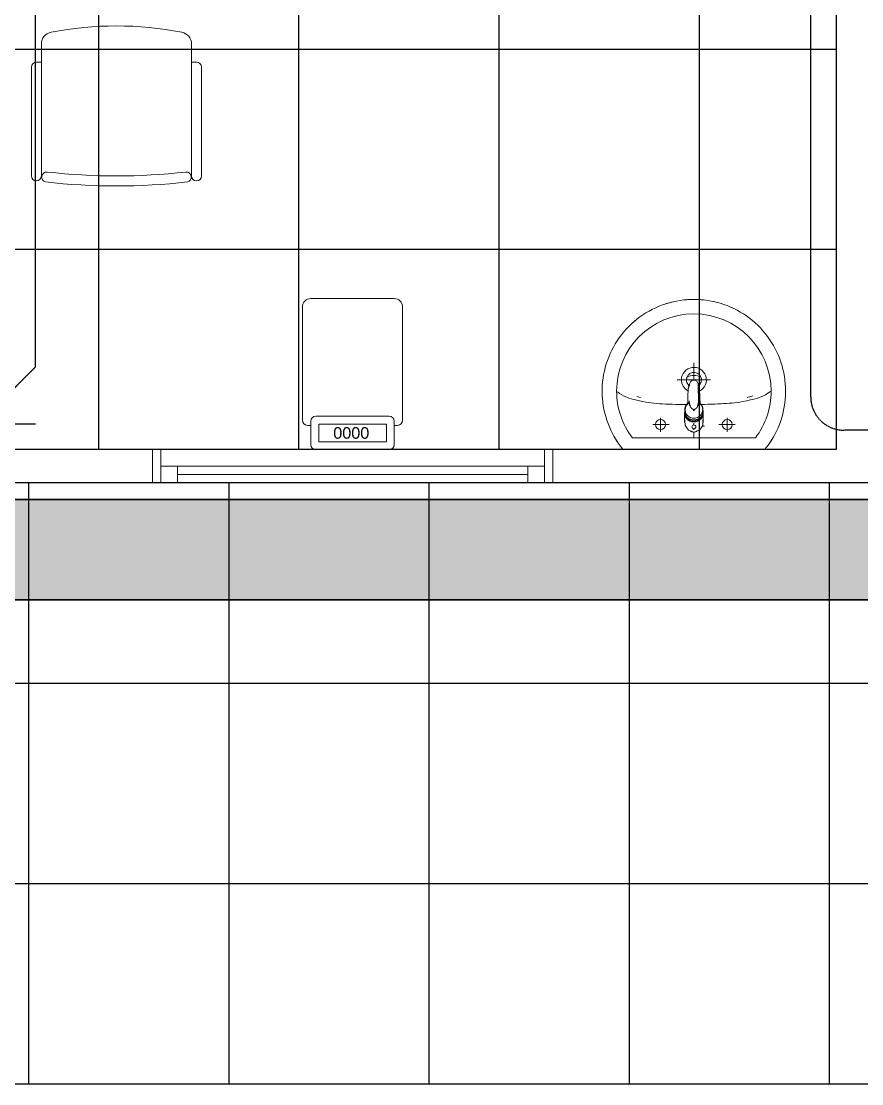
# Model space of a CAD drawing. Extents: x -178977 to 231842, y -29287 to 19916.
# Drawn here: x 16674 to 19193, y -2710 to 473 of the extents above; entities that cross this region are included whole.
import ezdxf
from ezdxf.enums import TextEntityAlignment as Align

# ---------------------------------------------------------------- set-up
doc = ezdxf.new("R2010")
doc.units = 0
doc.header["$LTSCALE"] = 0.25
doc.linetypes.add('DASHDOT', pattern=[25.4, 12.7, -6.35, 0, -6.35])
doc.linetypes.add('HIDDEN', pattern=[9.525, 6.35, -3.175])
for name, color, linetype, lineweight in [('01-First Floor-FUR$0$Aluminum', 251, 'Continuous', 5), ('01-First Floor-FUR$0$LOADING', 253, 'Continuous', 5), ('01-First Floor-FUR$0$P-SANR-FIXT', 6, 'Continuous', 18), ('01-First Floor-FUR$0$P-SANR-FIXT-1', 6, 'Continuous', 13), ('01-First Floor-FUR$0$Walls', 251, 'Continuous', 5), ('E-LITE-CLNG-CNDT', 6, 'DASHDOT', 35), ('E-LITE-EXIT-NUMB', 6, 'Continuous', 25), ('E-POWR-FLOR-CNDT', 6, 'HIDDEN', 25), ('E-POWR-WALL @ 100', 4, 'Continuous', 35), ('T-CABL-TRAY', 60, 'Continuous', 35)]:
    doc.layers.add(name, color=color, linetype=linetype, lineweight=lineweight)
doc.layers.add('01-First Floor-FUR$0$FALSE CEILING', color=251, linetype='Continuous')
doc.layers.add('01-First Floor-FUR$0$TME-NON MEDICAL FURNITURE', color=242, linetype='Continuous')
doc.styles.add('01-First Floor-FUR$0$Standard', font='arial.ttf')
doc.styles.add('DC_SIMPLEX', font='SIMPLEX.shx', dxfattribs={"width": 0.7})

# ---------------------------------------------------------------- blocks, each defined once
blk = doc.blocks.new('01-First Floor-FUR$0$FP_138-161_A_00_GFL_-0_080_Einreichung_Grundrisse_100')
at = {"layer": '01-First Floor-FUR$0$P-SANR-FIXT'}
blk.add_line((-0.0044, -0.0019), (-0.0045, -0.0021), dxfattribs=at)
at = {"layer": '01-First Floor-FUR$0$P-SANR-FIXT', "flags": 128}
blk.add_lwpolyline([(-0.0057, -0.0037), (-0.0058, -0.0039), (-0.006, -0.004)], dxfattribs=at)
blk = doc.blocks.new('01-First Floor-FUR$0$FP_139-161_A_00_GFL_-0_080_Einreichung_Grundrisse_100')
at = {"layer": '01-First Floor-FUR$0$P-SANR-FIXT'}
blk.add_line((0.0045, -0.0022), (0.0044, -0.002), dxfattribs=at)
at = {"layer": '01-First Floor-FUR$0$P-SANR-FIXT', "flags": 128}
blk.add_lwpolyline([(0.006, -0.004), (0.0059, -0.0039), (0.0057, -0.0038)], dxfattribs=at)
blk = doc.blocks.new('01-First Floor-FUR$0$IS_Ceraplus_B8204_BIM_BG _1_ - B8204AA - CERAPLUS single lever basin mixer with pop-up waste-V137-161_A_00_GFL_-0_080_Einreichung_Grundrisse_100')
at = {"layer": '01-First Floor-FUR$0$P-SANR-FIXT-1'}
h = blk.add_hatch(dxfattribs=at)
h.set_pattern_fill('FP_26', color=256, style=0, pattern_type=2)
h.set_pattern_definition([(225, (0.009, 0), (0.010607, -0.010607), []), (315, (0.009, 0), (0.010607, 0.010607), [])])
h.paths.add_polyline_path([(0.0056, -0.002), (0.0058, -0.0024), (0.0058, -0.0021)])
h.paths.add_polyline_path([(0.007, -0.0039), (0.0088, -0.0045), (0.0084, -0.0043)])
at = {"layer": '01-First Floor-FUR$0$LOADING'}
for p, q in [((-0.028, 0), (-0.028, -0.0281)), ((-0.0262, -0.0282), (-0.0263, -0.0287)), ((0.0263, -0.0287), (0.0262, -0.0282)), ((0.0262, -0.0293), (0.0263, -0.0287)), ((0.028, -0.0281), (0.028, 0)), ((-0.0274, -0.0337), (-0.0271, -0.0392)), ((-0.0137, -0.0512), (-0.0129, -0.0517)), ((0.0124, -0.052), (0.0133, -0.0515)), ((0.0185, -0.0618), (0.019, -0.0539)), ((0.019, -0.0539), (0.0188, -0.0561)), ((0.0271, -0.0392), (0.0274, -0.0337)), ((0.014, -0.0647), (0.0133, -0.1077))]:
    blk.add_line(p, q, dxfattribs=at)
at = {"layer": '01-First Floor-FUR$0$LOADING', "flags": 128}
for points in [[(-0.0272, -0.0069), (-0.0266, 0.009), (-0.0165, 0.0236), (0, 0.0291)], [(0.0272, -0.0069), (0.0266, 0.009), (0.0165, 0.0236), (0, 0.0291)], [(-0.0176, -0.0568), (-0.0224, -0.0513), (-0.0254, -0.0448), (-0.0264, -0.0376), (-0.0253, -0.0305), (-0.0222, -0.024), (-0.0172, -0.0186), (-0.0109, -0.0147), (-0.0037, -0.0127), (0.0037, -0.0127), (0.0109, -0.0147), (0.0172, -0.0186), (0.0222, -0.024), (0.0253, -0.0305), (0.0264, -0.0376), (0.0254, -0.0448), (0.0224, -0.0513), (0.0176, -0.0568)], [(-0.0271, -0.0393), (-0.027, -0.0403), (-0.0269, -0.0414), (-0.0267, -0.0424), (-0.0265, -0.0434), (-0.0262, -0.0444), (-0.0259, -0.0454), (-0.0255, -0.0464), (-0.0252, -0.0474), (-0.0247, -0.0484), (-0.0243, -0.0493), (-0.0238, -0.0502), (-0.0232, -0.0511), (-0.0226, -0.052), (-0.022, -0.0529), (-0.0214, -0.0537), (-0.0207, -0.0545), (-0.0199, -0.0553), (-0.0192, -0.0561), (-0.0184, -0.0568), (-0.0176, -0.0575), (-0.0173, -0.0577)], [(-0.019, -0.0539), (-0.0185, -0.0615), (-0.0185, -0.0618)], [(-0.0162, -0.0579), (-0.0156, -0.058), (-0.0151, -0.0581), (-0.0146, -0.0583), (-0.0142, -0.0586), (-0.0139, -0.0588), (-0.0138, -0.0591)], [(-0.0138, -0.0591), (-0.0139, -0.0612), (-0.014, -0.0633)], [(0.0138, -0.0591), (0.0139, -0.0588), (0.0142, -0.0586), (0.0146, -0.0583), (0.0151, -0.0581), (0.0156, -0.058), (0.0162, -0.0579)], [(0.014, -0.0633), (0.0139, -0.0612), (0.0138, -0.0591)], [(0.0171, -0.0578), (0.0174, -0.0575), (0.0176, -0.0568)], [(0.0173, -0.0577), (0.0181, -0.057), (0.0189, -0.0563), (0.0197, -0.0556), (0.0204, -0.0548), (0.0211, -0.054), (0.0218, -0.0532), (0.0224, -0.0523), (0.023, -0.0514), (0.0236, -0.0505), (0.0241, -0.0496), (0.0246, -0.0487), (0.025, -0.0477), (0.0254, -0.0467), (0.0258, -0.0458), (0.0261, -0.0448), (0.0264, -0.0437), (0.0266, -0.0427), (0.0268, -0.0417), (0.027, -0.0407), (0.0271, -0.0396), (0.0271, -0.0393)], [(-0.0181, -0.0728), (-0.0177, -0.083), (-0.0172, -0.0938)], [(0.0172, -0.0938), (0.0177, -0.083), (0.0181, -0.0728)], [(0.0184, -0.0651), (0.0184, -0.0652), (0.0184, -0.0652), (0.0184, -0.0652), (0.0184, -0.0654), (0.0184, -0.0655)], [(-0.0129, -0.1142), (-0.0124, -0.1161), (-0.0118, -0.1179), (-0.0109, -0.1197), (-0.0098, -0.1214), (-0.0084, -0.123), (-0.0067, -0.1244), (-0.0047, -0.1255), (-0.0025, -0.1263), (0, -0.1266)], [(0, -0.1266), (0.0025, -0.1263), (0.0047, -0.1255), (0.0067, -0.1244), (0.0084, -0.123), (0.0098, -0.1214), (0.0109, -0.1197), (0.0118, -0.1179), (0.0124, -0.1161), (0.0129, -0.1142)]]:
    blk.add_lwpolyline(points, dxfattribs=at)
at = {"layer": '01-First Floor-FUR$0$LOADING'}
for centre, radius, start, end in [((0, 0.0135), 0.00603, 0, 180), ((0, 0.0135), 0.00603, 180, 0), ((-0.009, 0), 0.005, 300, 315), ((0.009, 0), 0.005, 225, 240)]:
    blk.add_arc(centre, radius, start, end, dxfattribs=at)
for centre, major_axis, start_param, end_param in [((0, -0.0281), (-0.028, 0), 4.712389, 6.47291), ((0, -0.0287), (0.0267, 0), 1.570796, 3.036556), ((0, -0.0287), (0.0263, 0), 2.625648, 2.791756), ((0, -0.0287), (-0.0263, 0), 4.712389, 5.759587), ((0, -0.0281), (0.028, 0), 6.093357, 7.853982), ((0, -0.0287), (0.0267, 0), 0.105099, 1.570796), ((0, -0.0287), (0.0262, 0), 0.523599, 1.570796), ((0, -0.0287), (0.0262, 0), 0.349919, 0.515945), ((0, -0.0321), (0.0275, 0), 3.141823, 3.202701), ((0, -0.0321), (0.0275, 0), 3.239313, 3.439417), ((0, -0.0281), (0.028, 0), 3.371221, 3.483334), ((0, -0.0312), (0.0248, 0), 4.111947, 4.191073), ((0, -0.0281), (0.028, 0), 4.202431, 4.259552), ((0, -0.0287), (0.0263, 0), 4.169225, 4.2325), ((0, -0.0281), (0.028, 0), 5.172057, 5.222265), ((0, -0.0287), (0.0267, 0), 6.059374, 6.108652), ((0, -0.0321), (0.0275, 0), 5.985527, 6.185455), ((0, -0.0281), (0.028, 0), 5.94107, 6.05344), ((0, -0.0321), (0.0275, 0), 6.222066, 6.282955)]:
    blk.add_ellipse(centre, major_axis=major_axis, ratio=0.961262, start_param=start_param, end_param=end_param, dxfattribs=at)
for points, knots in [([(-0.0215, -0.0162), (-0.0216, -0.0163), (-0.0219, -0.0167), (-0.0227, -0.0177), (-0.0238, -0.0192), (-0.0249, -0.0211), (-0.0258, -0.0231), (-0.0266, -0.0253), (-0.0273, -0.0282), (-0.0275, -0.0305), (-0.0275, -0.0321)], [0.7859035, 0.7859035, 0.7859035, 0.7859035, 0.7916667, 0.8055556, 0.8333333, 0.8611111, 0.8888889, 0.9166667, 0.9444444, 1, 1, 1, 1]), ([(0.021, -0.0157), (0.0208, -0.0154), (0.0203, -0.0149), (0.0192, -0.0139), (0.0177, -0.0127), (0.0161, -0.0117), (0.0148, -0.0109), (0.0138, -0.0104), (0.0127, -0.0099), (0.0113, -0.0093), (0.0087, -0.0084), (0.0048, -0.0075), (0, -0.0071), (-0.0048, -0.0075), (-0.0087, -0.0084), (-0.0113, -0.0093), (-0.0127, -0.0099), (-0.0138, -0.0104), (-0.0148, -0.0109), (-0.0161, -0.0117), (-0.0177, -0.0127), (-0.0191, -0.0139), (-0.0202, -0.0149), (-0.0208, -0.0154), (-0.021, -0.0157)], [0.2222222, 0.2222222, 0.2222222, 0.2222222, 0.2361111, 0.25, 0.2777778, 0.3055556, 0.3194444, 0.3333333, 0.3472222, 0.3611111, 0.3888889, 0.4444444, 0.5, 0.5555556, 0.6111111, 0.6388889, 0.6527778, 0.6666667, 0.6805556, 0.6944444, 0.7222222, 0.75, 0.7638889, 0.7777778, 0.7777778, 0.7777778, 0.7777778]), ([(0.0275, -0.0321), (0.0275, -0.0305), (0.0273, -0.0282), (0.0266, -0.0253), (0.0258, -0.0231), (0.0249, -0.0211), (0.0238, -0.0192), (0.0227, -0.0177), (0.0219, -0.0167), (0.0216, -0.0163), (0.0215, -0.0162)], [0, 0, 0, 0, 0.0555556, 0.0833333, 0.1111111, 0.1388889, 0.1666667, 0.1944444, 0.2083333, 0.2142181, 0.2142181, 0.2142181, 0.2142181]), ([(-0.0188, -0.0538), (-0.0188, -0.0547), (-0.0186, -0.0582), (-0.0185, -0.0619), (-0.0184, -0.0646)], [0.6724021, 0.6724021, 0.6724021, 0.6724021, 0.75, 1, 1, 1, 1]), ([(-0.0162, -0.0579), (-0.0162, -0.0578), (-0.0163, -0.0578), (-0.0165, -0.0577), (-0.0166, -0.0575), (-0.0167, -0.0574), (-0.0169, -0.0573), (-0.017, -0.0572), (-0.0172, -0.0571), (-0.0173, -0.057), (-0.0175, -0.0569), (-0.0176, -0.0568)], [0, 0, 0, 0, 0.1, 0.2, 0.3, 0.4, 0.5, 0.6, 0.7, 0.8, 1, 1, 1, 1]), ([(-0.0148, -0.0587), (-0.015, -0.0586), (-0.0159, -0.0583), (-0.0167, -0.058), (-0.0172, -0.0578)], [0.8, 0.8, 0.8, 0.8, 0.85, 1, 1, 1, 1]), ([(0, -0.0378), (-0.0005, -0.038), (-0.0012, -0.0384), (-0.0021, -0.0389), (-0.0028, -0.0393), (-0.0035, -0.0397), (-0.0042, -0.04), (-0.0049, -0.0405), (-0.0055, -0.0409), (-0.0061, -0.0414), (-0.0067, -0.0419), (-0.0072, -0.0424), (-0.0078, -0.0429), (-0.0083, -0.0435), (-0.0088, -0.0441), (-0.0092, -0.0446), (-0.0096, -0.0452), (-0.01, -0.0459), (-0.0103, -0.0466), (-0.0105, -0.0472), (-0.0107, -0.0477), (-0.0108, -0.0481), (-0.0109, -0.0484), (-0.0111, -0.0489), (-0.0114, -0.0497), (-0.0118, -0.0509), (-0.0122, -0.0521), (-0.0124, -0.053), (-0.0126, -0.0537), (-0.0128, -0.0544), (-0.0129, -0.0552), (-0.0131, -0.0559), (-0.0132, -0.0566), (-0.0134, -0.0572), (-0.0136, -0.0581), (-0.0137, -0.0587), (-0.0138, -0.0591)], [0, 0, 0, 0, 0.055556, 0.083333, 0.111111, 0.138889, 0.166667, 0.194444, 0.222222, 0.25, 0.277778, 0.305556, 0.333333, 0.361111, 0.388889, 0.416667, 0.444444, 0.472222, 0.5, 0.527778, 0.541667, 0.555556, 0.569444, 0.583333, 0.611111, 0.666667, 0.722222, 0.75, 0.777778, 0.805556, 0.833333, 0.861111, 0.888889, 0.916667, 0.944444, 1, 1, 1, 1]), ([(0, -0.0357), (-0.0006, -0.0357), (-0.0013, -0.0357), (-0.002, -0.0357), (-0.0022, -0.0357)], [0, 0, 0, 0, 0.1, 0.1298359, 0.1298359, 0.1298359, 0.1298359]), ([(0.0022, -0.0357), (0.002, -0.0357), (0.0013, -0.0357), (0.0006, -0.0357), (0, -0.0357)], [0.8701578, 0.8701578, 0.8701578, 0.8701578, 0.9, 1, 1, 1, 1]), ([(0.0138, -0.0591), (0.0137, -0.0587), (0.0136, -0.0581), (0.0134, -0.0572), (0.0132, -0.0566), (0.0131, -0.0559), (0.0129, -0.0552), (0.0128, -0.0544), (0.0126, -0.0537), (0.0124, -0.053), (0.0122, -0.0521), (0.0118, -0.0509), (0.0114, -0.0497), (0.0111, -0.0489), (0.0109, -0.0484), (0.0108, -0.0481), (0.0107, -0.0477), (0.0105, -0.0472), (0.0103, -0.0466), (0.01, -0.0459), (0.0096, -0.0452), (0.0092, -0.0446), (0.0088, -0.0441), (0.0083, -0.0435), (0.0078, -0.0429), (0.0072, -0.0424), (0.0067, -0.0419), (0.0061, -0.0414), (0.0055, -0.0409), (0.0049, -0.0405), (0.0042, -0.04), (0.0035, -0.0397), (0.0028, -0.0393), (0.0021, -0.0389), (0.0012, -0.0384), (0.0005, -0.038), (0, -0.0378)], [0, 0, 0, 0, 0.055556, 0.083333, 0.111111, 0.138889, 0.166667, 0.194444, 0.222222, 0.25, 0.277778, 0.333333, 0.388889, 0.416667, 0.430556, 0.444444, 0.458333, 0.472222, 0.5, 0.527778, 0.555556, 0.583333, 0.611111, 0.638889, 0.666667, 0.694444, 0.722222, 0.75, 0.777778, 0.805556, 0.833333, 0.861111, 0.888889, 0.916667, 0.944444, 1, 1, 1, 1]), ([(0.0141, -0.0613), (0.0141, -0.0611), (0.0143, -0.0608), (0.0145, -0.0604), (0.0148, -0.06), (0.0151, -0.0596), (0.0153, -0.0594), (0.0155, -0.0592), (0.0156, -0.059), (0.0158, -0.0588), (0.016, -0.0587), (0.0163, -0.0585), (0.0165, -0.0583), (0.0166, -0.0582)], [0.3333333, 0.3333333, 0.3333333, 0.3333333, 0.4166667, 0.5, 0.5833333, 0.6666667, 0.7083333, 0.75, 0.7916667, 0.8333333, 0.875, 0.9166667, 1, 1, 1, 1]), ([(0.0176, -0.0568), (0.0175, -0.0569), (0.0173, -0.057), (0.0172, -0.0571), (0.017, -0.0572), (0.0169, -0.0573), (0.0167, -0.0574), (0.0166, -0.0575), (0.0165, -0.0577), (0.0163, -0.0578), (0.0162, -0.0578), (0.0162, -0.0579)], [0, 0, 0, 0, 0.2, 0.3, 0.4, 0.5, 0.6, 0.7, 0.8, 0.9, 1, 1, 1, 1]), ([(0.0184, -0.0646), (0.0185, -0.0619), (0.0186, -0.0582), (0.0188, -0.0547), (0.0188, -0.0538)], [0, 0, 0, 0, 0.25, 0.3275586, 0.3275586, 0.3275586, 0.3275586]), ([(-0.0131, -0.1116), (-0.0132, -0.1115), (-0.0135, -0.1109), (-0.0141, -0.1099), (-0.0147, -0.1086), (-0.0153, -0.1072), (-0.0159, -0.1053), (-0.0167, -0.1021), (-0.0171, -0.0992), (-0.0171, -0.0973)], [0.4856715, 0.4856715, 0.4856715, 0.4856715, 0.5, 0.55, 0.6, 0.65, 0.7, 0.8, 1, 1, 1, 1]), ([(-0.0132, -0.1091), (-0.0132, -0.1096), (-0.0132, -0.1103), (-0.0132, -0.1111), (-0.0132, -0.1115), (-0.0132, -0.1118), (-0.0131, -0.1122), (-0.0131, -0.1125), (-0.0131, -0.1128), (-0.0131, -0.1131), (-0.013, -0.1134), (-0.013, -0.1138), (-0.0129, -0.1141), (-0.0129, -0.1142)], [0.2, 0.2, 0.2, 0.2, 0.4, 0.5, 0.55, 0.6, 0.65, 0.7, 0.75, 0.8, 0.85, 0.9, 1, 1, 1, 1]), ([(0.0129, -0.1142), (0.0129, -0.1141), (0.013, -0.1138), (0.013, -0.1134), (0.0131, -0.1131), (0.0131, -0.1128), (0.0131, -0.1125), (0.0131, -0.1122), (0.0132, -0.1118), (0.0132, -0.1115), (0.0132, -0.1111), (0.0132, -0.1103), (0.0132, -0.1096), (0.0132, -0.1091)], [0, 0, 0, 0, 0.1, 0.15, 0.2, 0.25, 0.3, 0.35, 0.4, 0.45, 0.5, 0.6, 0.8, 0.8, 0.8, 0.8]), ([(0.0131, -0.1116), (0.0133, -0.1113), (0.0137, -0.1106), (0.0142, -0.1096), (0.0147, -0.1084), (0.0153, -0.1072), (0.0159, -0.1053), (0.0167, -0.1021), (0.0171, -0.0992), (0.0171, -0.0973)], [-0.5143371, -0.5143371, -0.5143371, -0.5143371, -0.475, -0.4375, -0.4, -0.35, -0.3, -0.2, 0, 0, 0, 0])]:
    blk.add_open_spline(points, degree=3, knots=knots, dxfattribs=at)
for points in [[(-0.0172, -0.0578), (-0.0171, -0.0578), (-0.0169, -0.058), (-0.0167, -0.0581), (-0.0166, -0.0582)], [(-0.0162, -0.0579), (-0.0162, -0.0579), (-0.0164, -0.0581), (-0.0165, -0.0582), (-0.0166, -0.0583), (-0.0166, -0.0582), (-0.0166, -0.0582)], [(-0.0166, -0.0582), (-0.0163, -0.0585), (-0.0156, -0.059), (-0.0148, -0.0599), (-0.0142, -0.0609), (-0.0139, -0.0617), (-0.0138, -0.0621)], [(-0.014, -0.0633), (-0.014, -0.0633), (-0.014, -0.0633), (-0.014, -0.0633)], [(-0.014, -0.0646), (-0.014, -0.0644), (-0.014, -0.064), (-0.014, -0.0635), (-0.014, -0.0633)], [(0.014, -0.0633), (0.014, -0.0633), (0.014, -0.0633), (0.014, -0.0633)], [(0.014, -0.0633), (0.014, -0.0635), (0.014, -0.064), (0.014, -0.0644), (0.014, -0.0647)], [(0.0172, -0.0578), (0.0168, -0.0579), (0.0158, -0.0583), (0.0147, -0.0587), (0.0141, -0.059)], [(0.0166, -0.0582), (0.0166, -0.0582), (0.0166, -0.0583), (0.0165, -0.0582), (0.0164, -0.0581), (0.0162, -0.0579), (0.0162, -0.0579)], [(0.0166, -0.0582), (0.0167, -0.0582), (0.0168, -0.0581), (0.0169, -0.058), (0.0169, -0.058)], [(0.0169, -0.058), (0.017, -0.0579), (0.0171, -0.0579), (0.0171, -0.0578)], [(-0.0184, -0.0646), (-0.0183, -0.0659), (-0.0182, -0.0684), (-0.0181, -0.0709), (-0.0181, -0.0721)], [(-0.0172, -0.0938), (-0.0172, -0.0944), (-0.0172, -0.0956), (-0.0171, -0.0967), (-0.0171, -0.0973)], [(0.0171, -0.0973), (0.0171, -0.0967), (0.0172, -0.0956), (0.0172, -0.0944), (0.0172, -0.0938)], [(0.0181, -0.0721), (0.0181, -0.0709), (0.0182, -0.0684), (0.0183, -0.0659), (0.0184, -0.0646)]]:
    blk.add_open_spline(points, degree=3, dxfattribs=at)
for name in ['01-First Floor-FUR$0$FP_138-161_A_00_GFL_-0_080_Einreichung_Grundrisse_100', '01-First Floor-FUR$0$FP_139-161_A_00_GFL_-0_080_Einreichung_Grundrisse_100']:
    blk.add_blockref(name, (0, 0), dxfattribs=at)
blk = doc.blocks.new('01-First Floor-FUR$0$_100_WB_KER_REN_55x45x18 - _100_WB_KER_REN_55x45x18-V63-161_A_00_GFL_-0_080_Einreichung_Grundrisse_100')
at = {"layer": '01-First Floor-FUR$0$LOADING'}
for p, q in [((-0.2075, 0.225), (-0.2075, 0.2227)), ((0.2074, 0.225), (-0.2074, 0.225)), ((0.2075, 0.2227), (0.2075, 0.225)), ((-0.1855, 0.1899), (0.1855, 0.1899)), ((-0.1, 0.172), (-0.1, 0.1303)), ((0, 0.1899), (0, 0.1724)), ((0, 0.1656), (0, 0.1628)), ((0.1, 0.172), (0.1, 0.1303)), ((-0.0744, 0.15), (-0.1234, 0.15)), ((-0.0259, 0.155), (-0.0315, 0.155)), ((0, 0.1509), (0, 0.1454)), ((0, 0.1422), (0, 0.1399)), ((0.026, 0.155), (0.0248, 0.155)), ((0.0744, 0.15), (0.1234, 0.15)), ((-0.1763, 0.0637), (-0.1598, 0.0692)), ((0.1605, 0.0691), (0.1707, 0.0656)), ((-0.05, 0.0161), (0.05, 0.0161)), ((0, 0.0168), (0, -0.0348))]:
    blk.add_line(p, q, dxfattribs=at)
at = {"layer": '01-First Floor-FUR$0$LOADING', "flags": 128}
for points in [[(-0.2121, 0.225), (-0.219, 0.2164), (-0.2254, 0.2075), (-0.2316, 0.1983), (-0.2373, 0.189), (-0.2427, 0.1794), (-0.2476, 0.1696), (-0.2522, 0.1596), (-0.2564, 0.1494), (-0.2602, 0.1391), (-0.2635, 0.1286), (-0.2665, 0.118), (-0.269, 0.1073), (-0.271, 0.0965), (-0.2727, 0.0856), (-0.2739, 0.0747), (-0.2747, 0.0637), (-0.275, 0.0527), (-0.275, 0.05)], [(0.275, 0.05), (0.2748, 0.061), (0.2741, 0.072), (0.273, 0.0829), (0.2715, 0.0938), (0.2695, 0.1046), (0.2671, 0.1154), (0.2643, 0.126), (0.261, 0.1365), (0.2574, 0.1469), (0.2533, 0.1571), (0.2488, 0.1671), (0.2439, 0.177), (0.2387, 0.1866), (0.233, 0.1961), (0.227, 0.2053), (0.2206, 0.2142), (0.2138, 0.2229), (0.2121, 0.225)], [(-0.275, 0.05), (-0.2748, 0.039), (-0.2741, 0.028), (-0.273, 0.0171), (-0.2715, 0.0062), (-0.2695, -0.0046), (-0.2671, -0.0154), (-0.2643, -0.026), (-0.261, -0.0365), (-0.2574, -0.0469), (-0.2533, -0.0571), (-0.2488, -0.0671), (-0.2439, -0.077), (-0.2387, -0.0866), (-0.233, -0.0961), (-0.227, -0.1053), (-0.2206, -0.1142), (-0.2138, -0.1229), (-0.2067, -0.1313), (-0.1993, -0.1395), (-0.1916, -0.1473), (-0.1836, -0.1548), (-0.1752, -0.162), (-0.1666, -0.1688), (-0.1577, -0.1753), (-0.1486, -0.1814), (-0.1392, -0.1872), (-0.1296, -0.1925), (-0.1198, -0.1975), (-0.1098, -0.2021), (-0.0996, -0.2063), (-0.0893, -0.2101), (-0.0788, -0.2135), (-0.0682, -0.2164), (-0.0575, -0.2189), (-0.0467, -0.221), (-0.0359, -0.2227), (-0.0249, -0.2239), (-0.014, -0.2246), (-0.003, -0.225), (0.008, -0.2249), (0.019, -0.2243), (0.03, -0.2234), (0.0409, -0.2219), (0.0517, -0.2201), (0.0625, -0.2178), (0.0731, -0.2151), (0.0837, -0.212), (0.0941, -0.2084), (0.1043, -0.2044), (0.1144, -0.2001), (0.1243, -0.1953), (0.1341, -0.1901), (0.1436, -0.1846), (0.1528, -0.1786), (0.1618, -0.1723), (0.1706, -0.1657), (0.1791, -0.1587), (0.1873, -0.1514), (0.1952, -0.1437), (0.2028, -0.1358), (0.21, -0.1275), (0.217, -0.119), (0.2236, -0.1101), (0.2298, -0.1011), (0.2356, -0.0918), (0.2411, -0.0822), (0.2462, -0.0725), (0.2509, -0.0625), (0.2552, -0.0524), (0.2591, -0.0421), (0.2626, -0.0317), (0.2656, -0.0211), (0.2683, -0.0104), (0.2705, 0.0003), (0.2722, 0.0112), (0.2736, 0.0221), (0.2745, 0.0331), (0.2749, 0.0441), (0.275, 0.05)]]:
    blk.add_lwpolyline(points, dxfattribs=at)
at = {"layer": '01-First Floor-FUR$0$LOADING'}
for centre in [(-0.1, 0.15), (0.1, 0.15)]:
    blk.add_circle(centre, 0.015, dxfattribs=at)
for centre, radius, start, end in [((0, 0.05), 0.275, 140.4788, 141.2381), ((0, 0.05), 0.275, 38.7619, 39.5212), ((0, 0.05), 0.275, 145.9324, 150.3591), ((0, 0.05), 0.275, 29.6409, 34.0676), ((0, 0.05), 0.2315, 142.8209, 180), ((0, 0.155), 0.0175, 54.0899, 125.9101), ((0, 0.155), 0.0175, 68.869, 83.8798), ((0, 0.05), 0.2315, 0, 37.1791), ((0, 0.155), 0.0175, 251.9463, 258.2346), ((0, 0.05), 0.275, 180, 183.6225), ((0, 0.05), 0.2315, 180, 0), ((0, 0.0161), 0.0375, 117.1305, 0), ((0, 0.0161), 0.0225, 129.5025, 0), ((0, 0.0161), 0.0225, 0, 51.4286), ((0, 0.0161), 0.0375, 0, 61.4146), ((0, 0.0161), 0.0225, 180, 193.3417), ((0, 0.0161), 0.0225, 197.0466, 201.508), ((0, 0.0161), 0.0225, 156.725, 162.0134), ((0, 0.05), 0.047, 243.4433, 296.5567), ((0, 0.0161), 0.0225, 138.0808, 143.3939), ((0, 0.0161), 0.0225, 36.616, 41.9265), ((0, 0.0161), 0.0225, 17.9887, 23.276), ((0, 0.0161), 0.0225, 338.492, 342.9534), ((0, 0.0161), 0.0225, 346.6583, 0), ((0, 0.05), 0.275, 307.6689, 312), ((0, 0.05), 0.275, 240, 245.6589), ((0, 0.05), 0.275, 252, 257.5535), ((0, 0.05), 0.275, 282.9241, 288), ((0, 0.05), 0.275, 264, 276)]:
    blk.add_arc(centre, radius, start, end, dxfattribs=at)
for points, knots in [([(-0.2074, 0.225), (-0.2078, 0.225), (-0.2086, 0.225), (-0.2095, 0.225), (-0.2102, 0.225), (-0.2106, 0.225), (-0.2109, 0.225), (-0.2111, 0.225), (-0.2114, 0.225), (-0.2116, 0.225), (-0.2118, 0.225), (-0.2119, 0.225), (-0.2119, 0.225)], [-1, -1, -1, -1, -0.8333333, -0.6666667, -0.5833333, -0.5, -0.4583333, -0.4166667, -0.3333333, -0.2916667, -0.25, -0.1666667, -0.1666667, -0.1666667, -0.1666667]), ([(0.2119, 0.225), (0.2119, 0.225), (0.2118, 0.225), (0.2116, 0.225), (0.2114, 0.225), (0.2111, 0.225), (0.2109, 0.225), (0.2106, 0.225), (0.2102, 0.225), (0.2095, 0.225), (0.2086, 0.225), (0.2078, 0.225), (0.2074, 0.225)], [-0.8333333, -0.8333333, -0.8333333, -0.8333333, -0.75, -0.7083333, -0.6666667, -0.5833333, -0.5416667, -0.5, -0.4166667, -0.3333333, -0.1666667, 0, 0, 0, 0]), ([(-0.0037, 0.1721), (-0.0046, 0.1719), (-0.0064, 0.1714), (-0.0081, 0.1705), (-0.009, 0.17)], [0.5653198, 0.5653198, 0.5653198, 0.5653198, 0.6111111, 0.6666667, 0.6666667, 0.6666667, 0.6666667]), ([(0.009, 0.17), (0.0086, 0.1703), (0.0077, 0.1708), (0.0059, 0.1715), (0.0046, 0.1719), (0.0037, 0.1721)], [0.3333333, 0.3333333, 0.3333333, 0.3333333, 0.3611111, 0.3888889, 0.4346482, 0.4346482, 0.4346482, 0.4346482]), ([(-0.2294, 0.0509), (-0.2103, 0.066), (-0.1431, 0.0839), (-0.1084, 0.0863), (-0.0496, 0.0893), (-0.0206, 0.0899)], [0.0392191, 0.0392191, 0.0392191, 0.0392191, 0.1715289, 0.4228457, 0.6475389, 0.6475389, 0.6475389, 0.6475389]), ([(0.0209, 0.0903), (0.0512, 0.0901), (0.1113, 0.0879), (0.1514, 0.0828), (0.2115, 0.0665), (0.2292, 0.052)], [0.7533082, 0.7533082, 0.7533082, 0.7533082, 0.9865548, 1.235629, 1.3638988, 1.3638988, 1.3638988, 1.3638988]), ([(-0.0141, 0.0337), (-0.0162, 0.0319), (-0.0207, 0.0267), (-0.0225, 0.02), (-0.0225, 0.0161)], [0.7144203, 0.7144203, 0.7144203, 0.7144203, 0.8333333, 1, 1, 1, 1]), ([(0.0225, 0.0161), (0.0225, 0.0187), (0.0216, 0.0239), (0.0182, 0.0298), (0.0152, 0.0327), (0.0141, 0.0337)], [0, 0, 0, 0, 0.1111111, 0.2222222, 0.285568, 0.285568, 0.285568, 0.285568])]:
    blk.add_open_spline(points, degree=3, knots=knots, dxfattribs=at)
for points in [[(-0.2075, 0.2227), (-0.2075, 0.2231), (-0.2075, 0.2235), (-0.2075, 0.2239)], [(0.2075, 0.2239), (0.2075, 0.2235), (0.2075, 0.2231), (0.2075, 0.2227)], [(-0.1852, 0.1899), (-0.1853, 0.1899), (-0.1854, 0.1899), (-0.1855, 0.1899)], [(-0.0009, 0.1725), (-0.0013, 0.1725), (-0.0018, 0.1724), (-0.0022, 0.1724)], [(0.0022, 0.1724), (0.0018, 0.1724), (0.0013, 0.1725), (0.0009, 0.1725)], [(0.1855, 0.1899), (0.1854, 0.1899), (0.1853, 0.1899), (0.1852, 0.1899)], [(-0.0225, 0.0161), (-0.0225, 0.0147), (-0.0222, 0.012), (-0.0215, 0.0093), (-0.021, 0.008)], [(0.021, 0.008), (0.0215, 0.0093), (0.0222, 0.012), (0.0225, 0.0147), (0.0225, 0.0161)]]:
    blk.add_open_spline(points, degree=3, dxfattribs=at)
at = {"layer": '01-First Floor-FUR$0$LOADING', "xscale": -1, "rotation": 5.088887490341627e-12}
blk.add_blockref('01-First Floor-FUR$0$IS_Ceraplus_B8204_BIM_BG _1_ - B8204AA - CERAPLUS single lever basin mixer with pop-up waste-V137-161_A_00_GFL_-0_080_Einreichung_Grundrisse_100', (0, 0.1434), dxfattribs=at)
blk = doc.blocks.new('01-First Floor-FUR$0$GF21016-P')
at = {"layer": '01-First Floor-FUR$0$LOADING', "extrusion": (-1.24384e-09, -1.20261e-09, -1)}
for p, q in [((0.0128, 0.0179), (0.0128, 0.4136)), ((0.4628, 0.0179), (0.4628, 0.4136)), ((-0.0022, 0.3585), (0.0128, 0.3585)), ((0.4778, 0.3585), (0.4628, 0.3585)), ((-0.0172, 0.0179), (-0.0172, 0.3435)), ((0.4928, 0.0179), (0.4928, 0.3435)), ((0.4778, 0.0029), (0.4778, 0.0029))]:
    blk.add_line(p, q, dxfattribs=at)
for centre, radius, start, end in [((-0.0478, 0.4136), 0.035, 0, 80.6557), ((-0.2378, -0.5362), 1.0036, 78.7568, 101.2432), ((-0.4278, 0.4136), 0.035, 99.3443, 180), ((0.0022, 0.3435), 0.015, 0, 90), ((-0.4778, 0.3435), 0.015, 90, 180), ((0.0022, 0.0179), 0.015, 270, 0), ((0.0022, 0.0179), 0.015, 180, 270), ((-0.0284, 0.0145), 0.015, 284.3864, 95.5209), ((-0.2378, 1.8734), 1.8855, 263.5119, 276.4881), ((-0.2378, 1.8928), 1.8749, 263.6341, 276.3659), ((-0.4471, 0.0145), 0.015, 84.4791, 255.6136), ((-0.4778, 0.0179), 0.015, 270, 0), ((-0.4778, 0.0179), 0.015, 180, 270)]:
    blk.add_arc(centre, radius, start, end, dxfattribs=at)
blk = doc.blocks.new('01-First Floor-FUR$0$HF13461A-P')
at = {"layer": '01-First Floor-FUR$0$LOADING'}
for p, q in [((0.2579, 0.4503), (0.0379, 0.4503)), ((0.0229, 0.4353), (0.0229, 0.3653)), ((0.2493, 0.4266), (0.0466, 0.4266)), ((0.0466, 0.4266), (0.0466, 0.3739)), ((0.2493, 0.4266), (0.2493, 0.3739)), ((0.2729, 0.4353), (0.2729, 0.3653)), ((-0.0021, 0.3628), (-0.0021, 0.0228)), ((0.0229, 0.3778), (0.0129, 0.3778)), ((0.2579, 0.3503), (0.0379, 0.3503)), ((0.2493, 0.3739), (0.0466, 0.3739)), ((0.2829, 0.3778), (0.2729, 0.3778)), ((0.2979, 0.0228), (0.2979, 0.3628)), ((0.0229, -0.0022), (0.2729, -0.0022))]:
    blk.add_line(p, q, dxfattribs=at)
for centre, radius, start, end in [((0.0379, 0.4353), 0.015, 90, 180), ((0.2579, 0.4353), 0.015, 0, 90), ((0.0129, 0.3628), 0.015, 90, 180), ((0.0379, 0.3653), 0.015, 180, 270), ((0.2579, 0.3653), 0.015, 270, 0), ((0.2829, 0.3628), 0.015, 0, 90), ((0.0229, 0.0228), 0.025, 180, 270), ((0.2729, 0.0228), 0.025, 270, 0)]:
    blk.add_arc(centre, radius, start, end, dxfattribs=at)
at = {"layer": '01-First Floor-FUR$0$LOADING', "style": '01-First Floor-FUR$0$Standard'}
blk.add_text('0000', height=0.03477, dxfattribs=at).set_placement((0.0901, 0.3829))
blk = doc.blocks.new('01-First Floor-FUR$0$A$C37be4daf')
at = {"layer": '01-First Floor-FUR$0$Aluminum'}
for p, q in [((1416, 598.2), (216, 598.2)), ((241, 498.2), (241, 598.2)), ((291, 548.2), (291, 598.2)), ((291, 573.2), (1341, 573.2)), ((1341, 548.2), (1341, 598.2)), ((1391, 498.2), (1391, 598.2)), ((1391, 548.2), (241, 548.2)), ((1416, 498.2), (216, 498.2))]:
    blk.add_line(p, q, dxfattribs=at)
at = {"layer": '01-First Floor-FUR$0$Walls'}
for p, q in [((216, 498.2), (216, 598.2)), ((1416, 498.2), (1416, 598.2))]:
    blk.add_line(p, q, dxfattribs=at)
blk = doc.blocks.new('01-First Floor-FUR')
at = {"layer": '01-First Floor-FUR$0$FALSE CEILING', "linetype": 'Continuous'}
for p, q in [((16906, -810), (16906, 3190)), ((17506, -810), (17506, 3190)), ((18106, -810), (18106, 3190)), ((18706, -810), (18706, 3190)), ((15106, 390), (19115.6, 390)), ((15617.4, -210), (19115.6, -210)), ((16696.4, -2710), (16696.4, -910)), ((17296.4, -2710), (17296.4, -910)), ((17896.4, -2710), (17896.4, -910)), ((18496.4, -2710), (18496.4, -910)), ((19096.4, -2710), (19096.4, -910)), ((8296.4, -1510), (48976, -1510)), ((8296.4, -2110), (48976, -2110))]:
    blk.add_line(p, q, dxfattribs=at)
at = {"layer": '01-First Floor-FUR$0$FALSE CEILING'}
for points in [[(16217.4, -810), (15106, 301.4), (15106, 3190), (19115.6, 3190), (19115.6, -810), (16217.4, -810)], [(48976, -910), (8296.4, -910), (8296.4, -2710), (48976, -2710), (48976, -910)]]:
    blk.add_lwpolyline(points, dxfattribs=at)
at = {"layer": '01-First Floor-FUR$0$Walls'}
for p, q in [((19115.6, -810), (19115.6, 3190)), ((19115.6, -810), (16217.4, -810)), ((23315.6, -910), (16176, -910))]:
    blk.add_line(p, q, dxfattribs=at)
at = {"rotation": 180}
blk.add_blockref('01-First Floor-FUR$0$A$C37be4daf', (18482.5, -311.8), dxfattribs=at)
at = {"layer": '01-First Floor-FUR$0$LOADING', "lineweight": 0, "xscale": -1000, "yscale": 1000, "zscale": 1000, "rotation": 180}
blk.add_blockref('01-First Floor-FUR$0$HF13461A-P', (17518.6, -359.7, -0.1), dxfattribs=at)
at = {"layer": '01-First Floor-FUR$0$LOADING', "xscale": 1000, "yscale": 1000, "zscale": 1000, "rotation": 180}
blk.add_blockref('01-First Floor-FUR$0$_100_WB_KER_REN_55x45x18 - _100_WB_KER_REN_55x45x18-V63-161_A_00_GFL_-0_080_Einreichung_Grundrisse_100', (18689.6, -585, -0.1), dxfattribs=at)
at = {"layer": '01-First Floor-FUR$0$TME-NON MEDICAL FURNITURE', "color": 1, "extrusion": (-4.75185e-05, -1.86519e-05, 1), "xscale": -1000.000000000003, "yscale": 1000.000000000003, "zscale": -1000.000000000003, "rotation": 2.504676146486418e-05}
blk.add_blockref('01-First Floor-FUR$0$GF21016-P', (17196.7, -8, -1), dxfattribs=at)
blk = doc.blocks.new('*U186')
h = blk.add_hatch(color=253)
edge = h.paths.add_edge_path()
edge.add_line((-1.75, 0), (1.75, 0))
edge.add_arc((0, 0), 1.75, 180, 360, ccw=False)
for p, q in [((-0.5, -1.677), (-0.5, -3.211)), ((0.5, -1.677), (0.5, -3.211))]:
    blk.add_line(p, q)
blk.add_lwpolyline([(-1.75, 0, 1), (1.75, 0)], format="xyb", close=True)
at = {"layer": 'Defpoints'}
for p, q in [((-2.475, -2.475), (0, 0)), ((2.475, -2.475), (0, 0)), ((2.475, -0.758), (-2.475, -0.758))]:
    blk.add_line(p, q, dxfattribs=at)
at = {"layer": 'E-LITE-EXIT-NUMB', "style": 'DC_SIMPLEX', "width": 0.7, "flags": 8}
blk.add_attdef('TYPE', text='', height=2, rotation=360, dxfattribs=at).set_placement((-2.682, 5.238), align=Align.RIGHT)
blk.add_attdef('CIRCUIT', (2.682, 5.238), '', height=2, rotation=360, dxfattribs=at)
blk = doc.blocks.new('*U220')
at = {"lineweight": 0}
h = blk.add_hatch(dxfattribs=at)
h.set_pattern_fill('HEX', color=253, scale=8, angle=180, style=0)
h.set_pattern_definition([(180, (-14729.74, -2e-10), (6e-13, -43.99409), [25.4, -50.8]), (300, (-14729.74, -2e-10), (38.1, 21.99705), [25.4, -50.8]), (240, (-14755.14, -2e-10), (38.1, -21.99705), [25.4, -50.8])])
h.paths.add_polyline_path([(-7102.1, 300), (-7102.1, 0), (0, 0), (0, 300)])
at = {"color": 0}
for p, q in [((0, 300), (-7102.1, 300)), ((0, 0), (-7102.1, 0))]:
    blk.add_line(p, q, dxfattribs=at)

msp = doc.modelspace()

# ---------------------------------------------------------------- linework, layer by layer
at = {"layer": 'E-POWR-FLOR-CNDT', "elevation": -0.1}
msp.add_lwpolyline([(20623.9, -752), (19139.7, -752, -0.414214), (19039.7, -652), (19039.7, 2052.3)], format="xyb", dxfattribs=at)
at = {"layer": 'E-POWR-FLOR-CNDT'}
msp.add_lwpolyline([(16592.4, -686.3), (16716.1, -562.5), (16716.1, 1780.7, -0.414214), (16816.1, 1880.7), (18868.1, 1880.7), (18991.8, 2004.4)], format="xyb", dxfattribs=at)

# ---------------------------------------------------------------- block references
at = {"layer": 'E-LITE-CLNG-CNDT'}
msp.add_blockref('01-First Floor-FUR', (0, 0), dxfattribs=at)
at = {"layer": 'E-POWR-WALL @ 100', "xscale": -100, "yscale": 100, "zscale": 100, "rotation": 180}
msp.add_blockref('*U186', (16468.7, -810), dxfattribs=at)
at = {"layer": 'T-CABL-TRAY', "linetype": 'Continuous', "xscale": -1, "rotation": 180}
msp.add_blockref('*U220', (23290.6, -960), dxfattribs=at)

doc.saveas('drawing.dxf')
